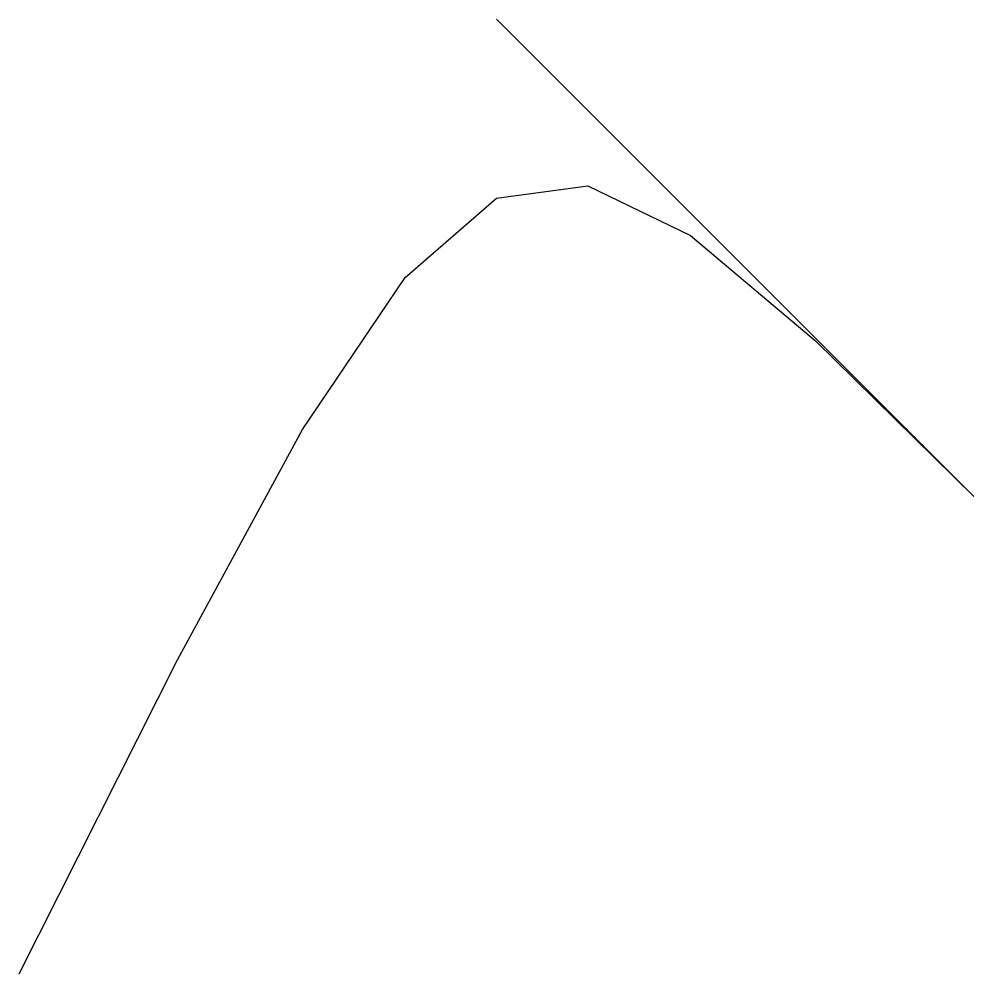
# Model space of a CAD drawing. Extents: x 0 to 2, y 0 to 2.
import ezdxf

# ---------------------------------------------------------------- set-up
doc = ezdxf.new("R2010")
doc.units = 0
doc.layers.get('0').update_dxf_attribs({"linetype": 'CONTINUOUS'})

msp = doc.modelspace()

# ---------------------------------------------------------------- linework, layer by layer
at = {"color": 0}
msp.add_lwpolyline([(0, 0), (0, 0), (0.332, 0.6582), (0.5938, 1.1406), (0.8086, 1.459), (1, 1.625), (1.1914, 1.6504), (1.4062, 1.5469), (1.668, 1.3262), (2, 1), (1, 2), (2, 1)], dxfattribs=at)

doc.saveas('drawing.dxf')
